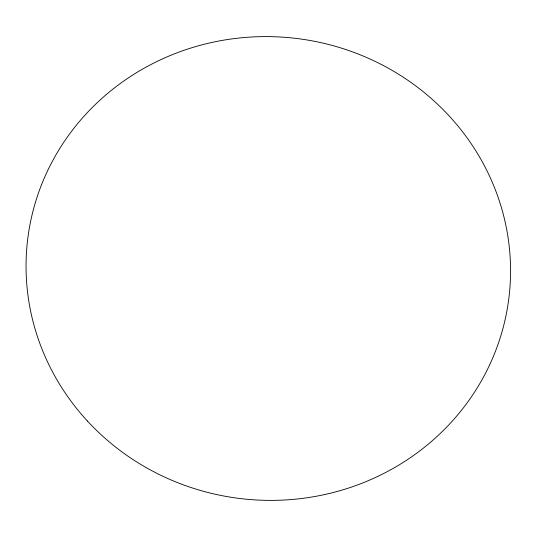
<?xml version="1.0" encoding="UTF-8"?>
<svg xmlns="http://www.w3.org/2000/svg" width="537" height="537" viewBox="0 0 537 537"><rect width="100%" height="100%" fill="white"/><g stroke="black" fill="none" stroke-linecap="round" stroke-linejoin="round"><path stroke-width="0.81" d="M87.35 420.954A242.395 231.762 6.4 0 0 498.282 343.586A242.395 231.762 6.4 0 0 219.271 40.946A242.395 231.762 6.4 0 0 87.35 420.954"/></g></svg>
